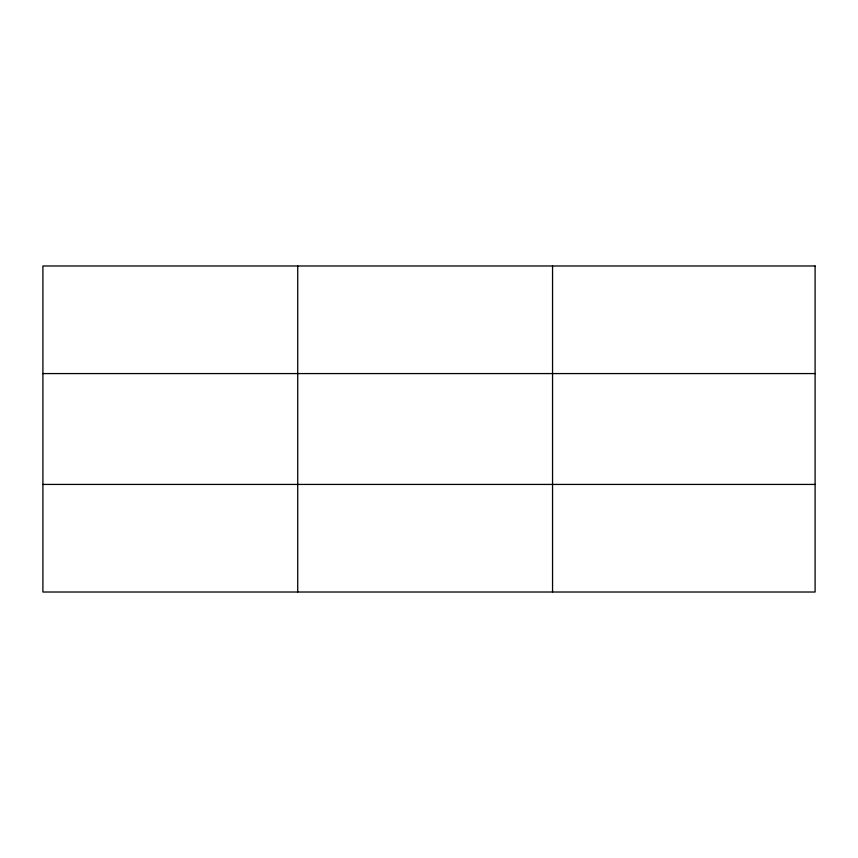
<?xml version="1.0" encoding="UTF-8"?>
<svg xmlns="http://www.w3.org/2000/svg" width="858" height="858" viewBox="0 0 858 858"><rect width="100%" height="100%" fill="white"/><g stroke="black" fill="none" stroke-linecap="round" stroke-linejoin="round"><path stroke-width="1.29" d="M297.726 592.02L297.726 265.98M552.552 592.02L552.552 265.98M42.9 373.573L815.1 373.573M42.9 484.427L815.1 484.427M815.1 265.98L815.1 592.02L42.9 592.02L42.9 265.98L815.1 265.98"/></g></svg>
